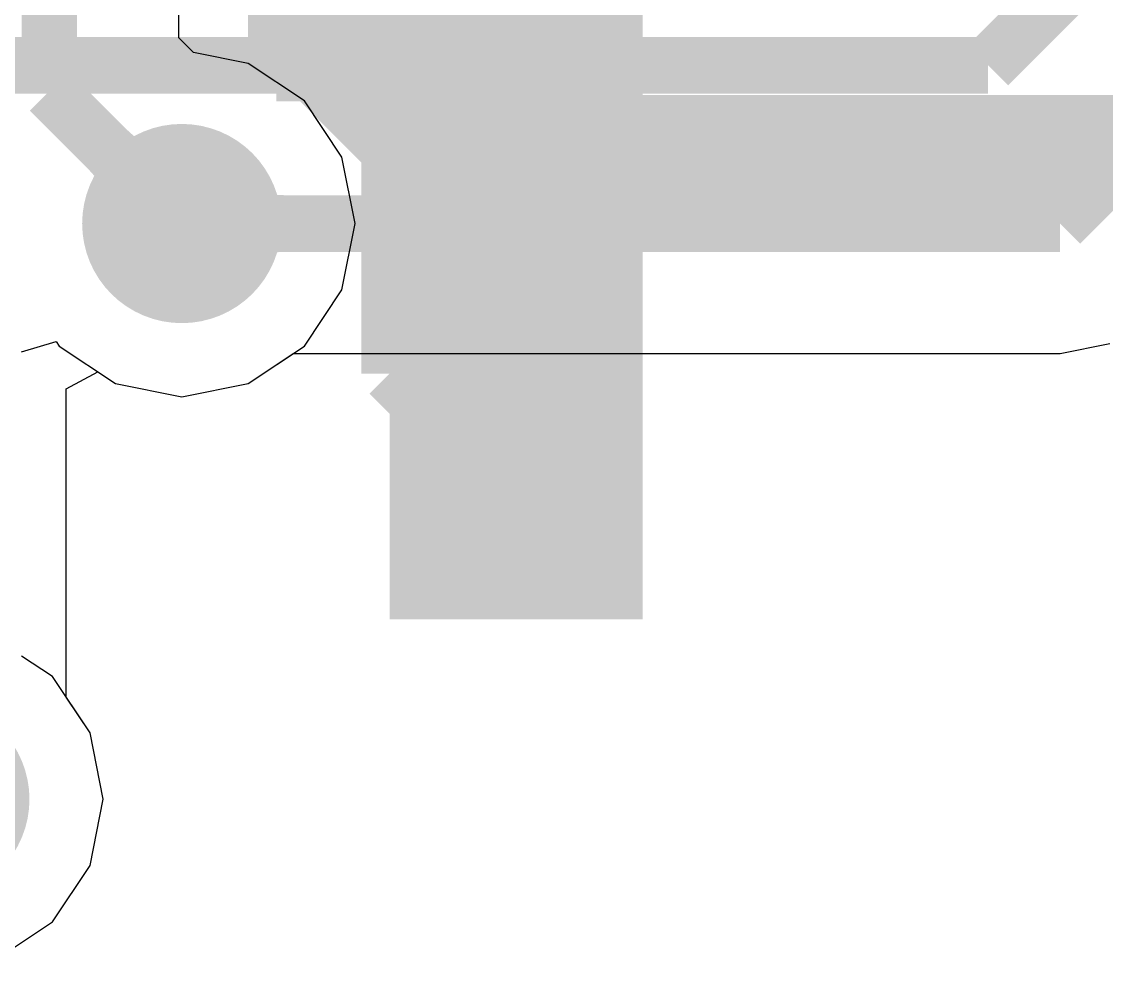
# Model space of a CAD drawing. Extents: x 81 to 196, y 150 to 213.
# Drawn here: x 184.357 to 188.184, y 154.289 to 157.599 of the extents above; entities that cross this region are included whole.
import ezdxf

# ---------------------------------------------------------------- set-up
doc = ezdxf.new("R2010")
doc.units = 0
doc.header["$MEASUREMENT"] = 0
for name, color, linetype in [('BOTTOMLAYER', 5, 'CONTINUOUS'), ('BOTTOMSOLDER', 6, 'CONTINUOUS'), ('MULTILAYER', 9, 'CONTINUOUS'), ('TOPLAYER', 1, 'CONTINUOUS')]:
    doc.layers.add(name, color=color, linetype=linetype)

msp = doc.modelspace()

# ---------------------------------------------------------------- linework, layer by layer
at = {"layer": 'BOTTOMLAYER'}
for p, q in [((184.910961, 157.5421), (184.910961, 158.950055)), ((184.9636, 157.489461), (184.910961, 157.5421)), ((185.155883, 157.451214), (184.9636, 157.489461)), ((185.354349, 157.318601), (185.155883, 157.451214)), ((185.486962, 157.120135), (185.354349, 157.318601)), ((185.533528, 156.886026), (185.486962, 157.120135)), ((185.486962, 156.651917), (185.533528, 156.886026)), ((185.354349, 156.453451), (185.486962, 156.651917)), ((185.155883, 156.320838), (185.354349, 156.453451)), ((184.513713, 156.302362), (184.625719, 156.36223)), ((184.625719, 156.36223), (184.687665, 156.320838)), ((184.513713, 155.214221), (184.513713, 156.302362)), ((184.687665, 156.320838), (184.921774, 156.274272)), ((184.921774, 156.274272), (185.155883, 156.320838)), ((184.597962, 155.088135), (184.513713, 155.214221)), ((184.644528, 154.854026), (184.597962, 155.088135)), ((184.597962, 154.619917), (184.644528, 154.854026)), ((184.465349, 154.421451), (184.597962, 154.619917)), ((184.266883, 154.288838), (184.465349, 154.421451))]:
    msp.add_line(p, q, dxfattribs=at)
for points, const_width in [([(185.654843, 156.356157), (185.654843, 160.750357)], 0.2), ([(185.254793, 157.543607), (185.254793, 160.350307)], 0.2), ([(186.054893, 155.895426), (186.054893, 160.350307)], 0.2), ([(184.454693, 157.353107), (184.454693, 159.650054)], 0.195001), ([(185.658374, 157.140026), (185.254793, 157.543607)], 0.2), ([(184.921774, 156.886026), (184.454693, 157.353107)], 0.195001), ([(188.503174, 157.140026), (185.658374, 157.140026)], 0.399999), ([(186.115574, 155.895426), (185.654843, 156.356157)], 0.2)]:
    msp.add_lwpolyline(points, dxfattribs=dict(at, const_width=const_width))
for points, const_width in [([(184.661442, 157.146358, -0.198912), (184.769275, 156.886026)], 0.195001), ([(184.921774, 157.038525, -0.198912), (184.661442, 157.146358)], 0.195001), ([(184.661442, 157.146358, -0.198912), (184.769275, 156.886026)], 0.195001), ([(184.921774, 157.038525, -0.198912), (184.661442, 157.146358)], 0.195001), ([(184.661442, 157.146358, -0.198912), (184.769275, 156.886026)], 0.195001), ([(184.921774, 157.038525, -0.198912), (184.661442, 157.146358)], 0.195001), ([(184.661442, 157.146358, -0.198912), (184.769275, 156.886026)], 0.195001), ([(184.921774, 157.038525, -0.198912), (184.661442, 157.146358)], 0.195001), ([(184.921774, 157.038525, -0.198912), (184.661442, 157.146358)], 0.195001), ([(184.661442, 157.146358, -0.198912), (184.769275, 156.886026)], 0.195001), ([(184.921774, 157.038525, -0.198912), (184.661442, 157.146358)], 0.195001), ([(184.661442, 157.146358, -0.198912), (184.769275, 156.886026)], 0.195001), ([(184.921774, 157.038525, -0.198912), (184.661442, 157.146358)], 0.195001), ([(184.661442, 157.146358, -0.198912), (184.769275, 156.886026)], 0.195001), ([(184.921774, 157.038525, -0.198912), (184.661442, 157.146358)], 0.195001), ([(184.661442, 157.146358, -0.198912), (184.769275, 156.886026)], 0.195001), ([(184.921774, 157.038525, -0.198912), (184.661442, 157.146358)], 0.195001), ([(184.661442, 157.146358, -0.198912), (184.769275, 156.886026)], 0.195001), ([(184.921774, 157.038525, -0.198912), (184.661442, 157.146358)], 0.195001), ([(184.661442, 157.146358, -0.198912), (184.769275, 156.886026)], 0.195001), ([(186.256996, 156.036848, -0.198912), (186.054893, 156.524764)], 0.2), ([(186.256996, 156.036848, -0.198912), (186.054893, 156.524764)], 0.2), ([(186.256996, 156.036848, -0.198912), (186.054893, 156.524764)], 0.2), ([(186.256996, 156.036848, -0.198912), (186.054893, 156.524764)], 0.2), ([(186.256996, 156.036848, -0.198912), (186.054893, 156.524764)], 0.2), ([(186.256996, 156.036848, -0.198912), (186.054893, 156.524764)], 0.2), ([(186.256996, 156.036848, -0.198912), (186.054893, 156.524764)], 0.2), ([(185.774152, 156.236845, -0.198912), (185.915574, 155.895426)], 0.2), ([(185.774152, 156.236845, -0.198912), (185.915574, 155.895426)], 0.2), ([(185.774152, 156.236845, -0.198912), (185.915574, 155.895426)], 0.2), ([(185.774152, 156.236845, -0.198912), (185.915574, 155.895426)], 0.2), ([(185.774152, 156.236845, -0.198912), (185.915574, 155.895426)], 0.2), ([(185.774152, 156.236845, -0.198912), (185.915574, 155.895426)], 0.2), ([(185.774152, 156.236845, -0.198912), (185.915574, 155.895426)], 0.2), ([(186.115574, 156.095426, -0.198912), (185.774155, 156.236848)], 0.2), ([(186.115574, 156.095426, -0.198912), (185.774155, 156.236848)], 0.2), ([(186.115574, 156.095426, -0.198912), (185.774155, 156.236848)], 0.2), ([(186.115574, 156.095426, -0.198912), (185.774155, 156.236848)], 0.2), ([(186.115574, 156.095426, -0.198912), (185.774155, 156.236848)], 0.2), ([(186.115574, 156.095426, -0.198912), (185.774155, 156.236848)], 0.2), ([(186.115574, 156.095426, -0.198912), (185.774155, 156.236848)], 0.2), ([(186.054893, 156.231773, -0.198912), (185.974152, 156.036848)], 0.2), ([(186.054893, 156.231773, -0.198912), (185.974152, 156.036848)], 0.2), ([(186.054893, 156.231773, -0.198912), (185.974152, 156.036848)], 0.2), ([(186.054893, 156.231773, -0.198912), (185.974152, 156.036848)], 0.2), ([(186.054893, 156.231773, -0.198912), (185.974152, 156.036848)], 0.2), ([(186.054893, 156.231773, -0.198912), (185.974152, 156.036848)], 0.2), ([(186.054893, 156.231773, -0.198912), (185.974152, 156.036848)], 0.2)]:
    msp.add_lwpolyline(points, format="xyb", dxfattribs=dict(at, const_width=const_width))
for points, const_width in [([(184.661442, 157.097608, 1), (184.661442, 157.195108, 1)], 0.0975), ([(184.661442, 157.097608, 1), (184.661442, 157.195108, 1)], 0.0975), ([(184.661442, 157.097608, 1), (184.661442, 157.195108, 1)], 0.0975), ([(184.661442, 157.097608, 1), (184.661442, 157.195108, 1)], 0.0975), ([(184.661442, 157.097608, 1), (184.661442, 157.195108, 1)], 0.0975), ([(184.661442, 157.097608, 1), (184.661442, 157.195108, 1)], 0.0975), ([(184.661442, 157.097608, 1), (184.661442, 157.195108, 1)], 0.0975), ([(184.661442, 157.097608, 1), (184.661442, 157.195108, 1)], 0.0975), ([(184.661442, 157.097608, 1), (184.661442, 157.195108, 1)], 0.0975), ([(184.661442, 157.097608, 1), (184.661442, 157.195108, 1)], 0.0975), ([(184.661442, 157.097608, 1), (184.661442, 157.195108, 1)], 0.0975), ([(184.661442, 157.097608, 1), (184.661442, 157.195108, 1)], 0.0975), ([(184.661442, 157.097608, 1), (184.661442, 157.195108, 1)], 0.0975), ([(184.661442, 157.097608, 1), (184.661442, 157.195108, 1)], 0.0975), ([(184.661442, 157.097608, 1), (184.661442, 157.195108, 1)], 0.0975), ([(184.661442, 157.097608, 1), (184.661442, 157.195108, 1)], 0.0975), ([(184.661442, 157.097608, 1), (184.661442, 157.195108, 1)], 0.0975), ([(184.661442, 157.097608, 1), (184.661442, 157.195108, 1)], 0.0975), ([(184.661442, 157.097608, 1), (184.661442, 157.195108, 1)], 0.0975), ([(184.661442, 157.097608, 1), (184.661442, 157.195108, 1)], 0.0975), ([(184.921774, 156.761028, 1), (184.921774, 157.011024, 1)], 0.249999), ([(184.921774, 156.989775, 1), (184.921774, 157.087275, 1)], 0.0975), ([(184.921774, 156.989775, 1), (184.921774, 157.087275, 1)], 0.0975), ([(184.921774, 156.989775, 1), (184.921774, 157.087275, 1)], 0.0975), ([(184.921774, 156.989775, 1), (184.921774, 157.087275, 1)], 0.0975), ([(184.921774, 156.989775, 1), (184.921774, 157.087275, 1)], 0.0975), ([(184.921774, 156.989775, 1), (184.921774, 157.087275, 1)], 0.0975), ([(184.921774, 156.989775, 1), (184.921774, 157.087275, 1)], 0.0975), ([(184.921774, 156.989775, 1), (184.921774, 157.087275, 1)], 0.0975), ([(184.921774, 156.989775, 1), (184.921774, 157.087275, 1)], 0.0975), ([(184.921774, 156.989775, 1), (184.921774, 157.087275, 1)], 0.0975), ([(184.769275, 156.837276, 1), (184.769275, 156.934776, 1)], 0.0975), ([(184.769275, 156.837276, 1), (184.769275, 156.934776, 1)], 0.0975), ([(184.769275, 156.837276, 1), (184.769275, 156.934776, 1)], 0.0975), ([(184.769275, 156.837276, 1), (184.769275, 156.934776, 1)], 0.0975), ([(184.769275, 156.837276, 1), (184.769275, 156.934776, 1)], 0.0975), ([(184.769275, 156.837276, 1), (184.769275, 156.934776, 1)], 0.0975), ([(184.769275, 156.837276, 1), (184.769275, 156.934776, 1)], 0.0975), ([(184.769275, 156.837276, 1), (184.769275, 156.934776, 1)], 0.0975), ([(184.769275, 156.837276, 1), (184.769275, 156.934776, 1)], 0.0975), ([(184.769275, 156.837276, 1), (184.769275, 156.934776, 1)], 0.0975), ([(186.054893, 156.474764, 1), (186.054893, 156.574764, 1)], 0.1), ([(186.054893, 156.474764, 1), (186.054893, 156.574764, 1)], 0.1), ([(186.054893, 156.474764, 1), (186.054893, 156.574764, 1)], 0.1), ([(186.054893, 156.474764, 1), (186.054893, 156.574764, 1)], 0.1), ([(186.054893, 156.474764, 1), (186.054893, 156.574764, 1)], 0.1), ([(186.054893, 156.474764, 1), (186.054893, 156.574764, 1)], 0.1), ([(186.054893, 156.474764, 1), (186.054893, 156.574764, 1)], 0.1), ([(185.774152, 156.186845, 1), (185.774152, 156.286845, 1)], 0.1), ([(185.774152, 156.186845, 1), (185.774152, 156.286845, 1)], 0.1), ([(185.774152, 156.186845, 1), (185.774152, 156.286845, 1)], 0.1), ([(185.774152, 156.186845, 1), (185.774152, 156.286845, 1)], 0.1), ([(185.774152, 156.186845, 1), (185.774152, 156.286845, 1)], 0.1), ([(185.774152, 156.186845, 1), (185.774152, 156.286845, 1)], 0.1), ([(185.774152, 156.186845, 1), (185.774152, 156.286845, 1)], 0.1), ([(185.774155, 156.186848, 1), (185.774155, 156.286848, 1)], 0.1), ([(185.774155, 156.186848, 1), (185.774155, 156.286848, 1)], 0.1), ([(185.774155, 156.186848, 1), (185.774155, 156.286848, 1)], 0.1), ([(185.774155, 156.186848, 1), (185.774155, 156.286848, 1)], 0.1), ([(185.774155, 156.186848, 1), (185.774155, 156.286848, 1)], 0.1), ([(185.774155, 156.186848, 1), (185.774155, 156.286848, 1)], 0.1), ([(185.774155, 156.186848, 1), (185.774155, 156.286848, 1)], 0.1), ([(186.054893, 156.181773, 1), (186.054893, 156.281773, 1)], 0.1), ([(186.054893, 156.181773, 1), (186.054893, 156.281773, 1)], 0.1), ([(186.054893, 156.181773, 1), (186.054893, 156.281773, 1)], 0.1), ([(186.054893, 156.181773, 1), (186.054893, 156.281773, 1)], 0.1), ([(186.054893, 156.181773, 1), (186.054893, 156.281773, 1)], 0.1), ([(186.054893, 156.181773, 1), (186.054893, 156.281773, 1)], 0.1), ([(186.054893, 156.181773, 1), (186.054893, 156.281773, 1)], 0.1), ([(186.115574, 155.745426, 1), (186.115574, 156.045426, 1)], 0.299999), ([(186.115574, 156.045426, 1), (186.115574, 156.145425, 1)], 0.1), ([(186.115574, 156.045426, 1), (186.115574, 156.145425, 1)], 0.1), ([(186.115574, 156.045426, 1), (186.115574, 156.145425, 1)], 0.1), ([(186.115574, 156.045426, 1), (186.115574, 156.145425, 1)], 0.1), ([(186.115574, 156.045426, 1), (186.115574, 156.145425, 1)], 0.1), ([(186.115574, 156.045426, 1), (186.115574, 156.145425, 1)], 0.1), ([(186.115574, 156.045426, 1), (186.115574, 156.145425, 1)], 0.1), ([(185.974152, 155.986848, 1), (185.974152, 156.086848, 1)], 0.1), ([(185.974152, 155.986848, 1), (185.974152, 156.086848, 1)], 0.1), ([(185.974152, 155.986848, 1), (185.974152, 156.086848, 1)], 0.1), ([(185.974152, 155.986848, 1), (185.974152, 156.086848, 1)], 0.1), ([(185.974152, 155.986848, 1), (185.974152, 156.086848, 1)], 0.1), ([(185.974152, 155.986848, 1), (185.974152, 156.086848, 1)], 0.1), ([(185.974152, 155.986848, 1), (185.974152, 156.086848, 1)], 0.1), ([(186.256996, 155.986848, 1), (186.256996, 156.086848, 1)], 0.1), ([(186.256996, 155.986848, 1), (186.256996, 156.086848, 1)], 0.1), ([(186.256996, 155.986848, 1), (186.256996, 156.086848, 1)], 0.1), ([(186.256996, 155.986848, 1), (186.256996, 156.086848, 1)], 0.1), ([(186.256996, 155.986848, 1), (186.256996, 156.086848, 1)], 0.1), ([(186.256996, 155.986848, 1), (186.256996, 156.086848, 1)], 0.1), ([(186.256996, 155.986848, 1), (186.256996, 156.086848, 1)], 0.1), ([(185.915574, 155.845426, 1), (185.915574, 155.945426, 1)], 0.1), ([(185.915574, 155.845426, 1), (185.915574, 155.945426, 1)], 0.1), ([(185.915574, 155.845426, 1), (185.915574, 155.945426, 1)], 0.1), ([(185.915574, 155.845426, 1), (185.915574, 155.945426, 1)], 0.1), ([(185.915574, 155.845426, 1), (185.915574, 155.945426, 1)], 0.1), ([(185.915574, 155.845426, 1), (185.915574, 155.945426, 1)], 0.1), ([(185.915574, 155.845426, 1), (185.915574, 155.945426, 1)], 0.1)]:
    msp.add_lwpolyline(points, format="xyb", close=True, dxfattribs=dict(at, const_width=const_width))
for points in [[(186.547374, 157.317826), (186.547374, 158.638626), (185.254793, 157.317826), (185.254793, 158.638626)], [(186.547374, 155.489026), (186.547374, 158.562426), (185.654843, 155.489026), (185.654843, 158.562426)]]:
    msp.add_solid(points, dxfattribs=at)
at = {"layer": 'BOTTOMSOLDER'}
for points, const_width in [([(184.921774, 156.710228, 1), (184.921774, 157.061824, 1)], 0.351599), ([(186.115574, 155.694626, 1), (186.115574, 156.096226, 1)], 0.401599), ([(184.032774, 154.678228, 1), (184.032774, 155.029824, 1)], 0.351599)]:
    msp.add_lwpolyline(points, format="xyb", close=True, dxfattribs=dict(at, const_width=const_width))
at = {"layer": 'MULTILAYER', "const_width": 0.249999}
msp.add_lwpolyline([(184.921774, 156.761028, 1), (184.921774, 157.011024, 1)], format="xyb", close=True, dxfattribs=at)
at = {"layer": 'TOPLAYER'}
for p, q in [((184.356586, 156.433169), (184.478117, 156.470035)), ((184.478117, 156.470035), (184.489199, 156.453451)), ((184.489199, 156.453451), (184.687665, 156.320838)), ((188.020574, 156.427211), (188.196157, 156.462136)), ((185.155883, 156.320838), (185.315078, 156.427211)), ((185.315078, 156.427211), (188.020571, 156.427211)), ((188.020571, 156.427211), (188.020574, 156.427208)), ((188.020574, 156.427208), (188.020574, 156.427211)), ((184.687665, 156.320838), (184.921774, 156.274272)), ((184.921774, 156.274272), (185.155883, 156.320838)), ((184.465349, 155.286601), (184.356586, 155.359275)), ((184.597962, 155.088135), (184.465349, 155.286601)), ((184.644528, 154.854026), (184.597962, 155.088135)), ((184.597962, 154.619917), (184.644528, 154.854026)), ((184.465349, 154.421451), (184.597962, 154.619917)), ((184.266883, 154.288838), (184.465349, 154.421451))]:
    msp.add_line(p, q, dxfattribs=at)
at = {"layer": 'TOPLAYER', "const_width": 0.2}
for points in [[(187.766574, 157.444826), (188.071374, 157.749626)], [(187.766574, 157.444826), (177.225574, 157.444826)], [(188.020574, 156.886026), (188.503174, 157.368626)], [(188.020574, 156.886026), (184.921774, 156.886026)]]:
    msp.add_lwpolyline(points, dxfattribs=at)
at = {"layer": 'TOPLAYER'}
for points, const_width in [([(184.921774, 156.761028, 1), (184.921774, 157.011024, 1)], 0.249999), ([(185.027839, 156.942091, 1), (185.027839, 157.042091, 1)], 0.1), ([(185.027839, 156.942091, 1), (185.027839, 157.042091, 1)], 0.1), ([(185.027839, 156.942091, 1), (185.027839, 157.042091, 1)], 0.1), ([(185.027839, 156.942091, 1), (185.027839, 157.042091, 1)], 0.1), ([(185.027839, 156.942091, 1), (185.027839, 157.042091, 1)], 0.1), ([(185.027839, 156.942091, 1), (185.027839, 157.042091, 1)], 0.1), ([(185.027839, 156.942091, 1), (185.027839, 157.042091, 1)], 0.1), ([(185.027839, 156.942091, 1), (185.027839, 157.042091, 1)], 0.1), ([(185.027839, 156.942091, 1), (185.027839, 157.042091, 1)], 0.1), ([(185.027839, 156.942091, 1), (185.027839, 157.042091, 1)], 0.1), ([(185.283904, 156.836026, 1), (185.283904, 156.936026, 1)], 0.1), ([(185.283904, 156.836026, 1), (185.283904, 156.936026, 1)], 0.1), ([(185.283904, 156.836026, 1), (185.283904, 156.936026, 1)], 0.1), ([(185.283904, 156.836026, 1), (185.283904, 156.936026, 1)], 0.1), ([(185.283904, 156.836026, 1), (185.283904, 156.936026, 1)], 0.1), ([(185.283904, 156.836026, 1), (185.283904, 156.936026, 1)], 0.1), ([(185.283904, 156.836026, 1), (185.283904, 156.936026, 1)], 0.1), ([(185.283904, 156.836026, 1), (185.283904, 156.936026, 1)], 0.1), ([(185.283904, 156.836026, 1), (185.283904, 156.936026, 1)], 0.1), ([(185.283904, 156.836026, 1), (185.283904, 156.936026, 1)], 0.1), ([(185.283904, 156.836026, 1), (185.283904, 156.936026, 1)], 0.1), ([(185.283904, 156.836026, 1), (185.283904, 156.936026, 1)], 0.1), ([(185.283904, 156.836026, 1), (185.283904, 156.936026, 1)], 0.1), ([(185.283904, 156.836026, 1), (185.283904, 156.936026, 1)], 0.1), ([(185.283904, 156.836026, 1), (185.283904, 156.936026, 1)], 0.1), ([(185.283904, 156.836026, 1), (185.283904, 156.936026, 1)], 0.1), ([(185.283904, 156.836026, 1), (185.283904, 156.936026, 1)], 0.1), ([(185.283904, 156.836026, 1), (185.283904, 156.936026, 1)], 0.1), ([(185.283904, 156.836026, 1), (185.283904, 156.936026, 1)], 0.1), ([(185.283904, 156.836026, 1), (185.283904, 156.936026, 1)], 0.1), ([(185.027839, 156.729961, 1), (185.027839, 156.829961, 1)], 0.1), ([(185.027839, 156.729961, 1), (185.027839, 156.829961, 1)], 0.1), ([(185.027839, 156.729961, 1), (185.027839, 156.829961, 1)], 0.1), ([(185.027839, 156.729961, 1), (185.027839, 156.829961, 1)], 0.1), ([(185.027839, 156.729961, 1), (185.027839, 156.829961, 1)], 0.1), ([(185.027839, 156.729961, 1), (185.027839, 156.829961, 1)], 0.1), ([(185.027839, 156.729961, 1), (185.027839, 156.829961, 1)], 0.1), ([(185.027839, 156.729961, 1), (185.027839, 156.829961, 1)], 0.1), ([(185.027839, 156.729961, 1), (185.027839, 156.829961, 1)], 0.1), ([(185.027839, 156.729961, 1), (185.027839, 156.829961, 1)], 0.1)]:
    msp.add_lwpolyline(points, format="xyb", close=True, dxfattribs=dict(at, const_width=const_width))
at = {"layer": 'TOPLAYER', "const_width": 0.2}
for points in [[(185.283904, 156.886026, -0.198912), (185.027839, 156.992091)], [(185.283904, 156.886026, -0.198912), (185.027839, 156.992091)], [(185.283904, 156.886026, -0.198912), (185.027839, 156.992091)], [(185.283904, 156.886026, -0.198912), (185.027839, 156.992091)], [(185.283904, 156.886026, -0.198912), (185.027839, 156.992091)], [(185.283904, 156.886026, -0.198912), (185.027839, 156.992091)], [(185.283904, 156.886026, -0.198912), (185.027839, 156.992091)], [(185.283904, 156.886026, -0.198912), (185.027839, 156.992091)], [(185.283904, 156.886026, -0.198912), (185.027839, 156.992091)], [(185.283904, 156.886026, -0.198912), (185.027839, 156.992091)], [(185.027839, 156.779961, -0.198912), (185.283904, 156.886026)], [(185.027839, 156.779961, -0.198912), (185.283904, 156.886026)], [(185.027839, 156.779961, -0.198912), (185.283904, 156.886026)], [(185.027839, 156.779961, -0.198912), (185.283904, 156.886026)], [(185.027839, 156.779961, -0.198912), (185.283904, 156.886026)], [(185.027839, 156.779961, -0.198912), (185.283904, 156.886026)], [(185.027839, 156.779961, -0.198912), (185.283904, 156.886026)], [(185.027839, 156.779961, -0.198912), (185.283904, 156.886026)], [(185.027839, 156.779961, -0.198912), (185.283904, 156.886026)], [(185.027839, 156.779961, -0.198912), (185.283904, 156.886026)]]:
    msp.add_lwpolyline(points, format="xyb", dxfattribs=at)

doc.saveas('drawing.dxf')
